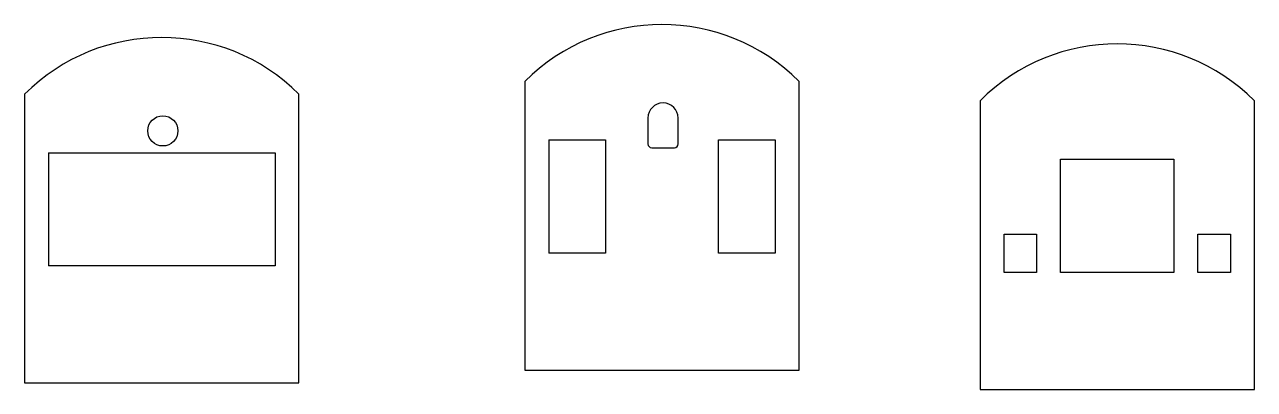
# Model space of a CAD drawing. Header units: millimetres. Extents: x 1 to 298, y 0 to 665.
# Drawn here: x 134.7 to 297.6, y 616.7 to 665.1 of the extents above; entities outside this region: 2.
import ezdxf

# ---------------------------------------------------------------- set-up
doc = ezdxf.new("R2010")
doc.units = ezdxf.units.MM
doc.styles.add('SLDTEXTSTYLE0', font='TXT', dxfattribs={"width": 0.7})

msp = doc.modelspace()

# ---------------------------------------------------------------- linework, layer by layer
at = {"color": 7, "linetype": 'Continuous', "lineweight": 25}
for p, q in [((200.92, 657.52), (200.92, 619.3)), ((237.27, 619.3), (237.27, 657.52)), ((134.68, 655.82), (134.68, 617.6)), ((171.02, 617.6), (171.02, 655.82)), ((261.23, 654.98), (261.23, 616.75)), ((297.57, 616.75), (297.57, 654.98)), ((217.24, 652.68), (217.24, 649.25)), ((221.24, 649.25), (221.24, 652.68)), ((204.1, 649.79), (204.1, 634.79)), ((204.1, 649.79), (211.6, 649.79)), ((211.6, 649.79), (211.6, 634.79)), ((217.74, 648.75), (220.74, 648.75)), ((226.6, 634.79), (226.6, 649.79)), ((226.6, 649.79), (234.1, 649.79)), ((234.1, 649.79), (234.1, 634.79)), ((137.85, 648.09), (137.85, 633.09)), ((137.85, 648.09), (167.85, 648.09)), ((167.85, 648.09), (167.85, 633.09)), ((271.9, 647.24), (286.9, 647.24)), ((271.9, 632.24), (271.9, 647.24)), ((286.9, 647.24), (286.9, 632.24)), ((264.41, 632.24), (264.41, 637.32)), ((264.41, 637.32), (268.72, 637.32)), ((268.72, 637.32), (268.72, 632.24)), ((290.08, 632.24), (290.08, 637.32)), ((290.08, 637.32), (294.4, 637.32)), ((294.4, 637.32), (294.4, 632.24)), ((211.6, 634.79), (204.1, 634.79)), ((234.1, 634.79), (226.6, 634.79)), ((167.85, 633.09), (137.85, 633.09)), ((268.72, 632.24), (264.41, 632.24)), ((286.9, 632.24), (271.9, 632.24)), ((294.4, 632.24), (290.08, 632.24)), ((200.92, 619.3), (237.27, 619.3)), ((134.68, 617.6), (171.02, 617.6)), ((261.23, 616.75), (297.57, 616.75))]:
    msp.add_line(p, q, dxfattribs=at)
msp.add_circle((152.99, 650.98), 2, dxfattribs=at)
for centre, radius, start, end in [((219.1, 639.35), 25.7, 45, 135), ((152.85, 637.65), 25.7, 45, 135), ((279.4, 636.8), 25.7, 45, 135), ((219.24, 652.68), 2, 0, 180), ((217.74, 649.25), 0.5, 180, 270), ((220.74, 649.25), 0.5, 270, 0)]:
    msp.add_arc(centre, radius, start, end, dxfattribs=at)

# ---------------------------------------------------------------- texts
at = {"color": 7, "linetype": 'Continuous', "char_height": 14.5493, "attachment_point": 1, "style": 'SLDTEXTSTYLE0'}
for s, insert in [('SOLIDWORKS Educational Product.', (0, 40.58)), ('For Instructional Use Only.', (0, 18.76))]:
    msp.add_mtext(s, dxfattribs=dict(at, insert=insert))

doc.saveas('drawing.dxf')
